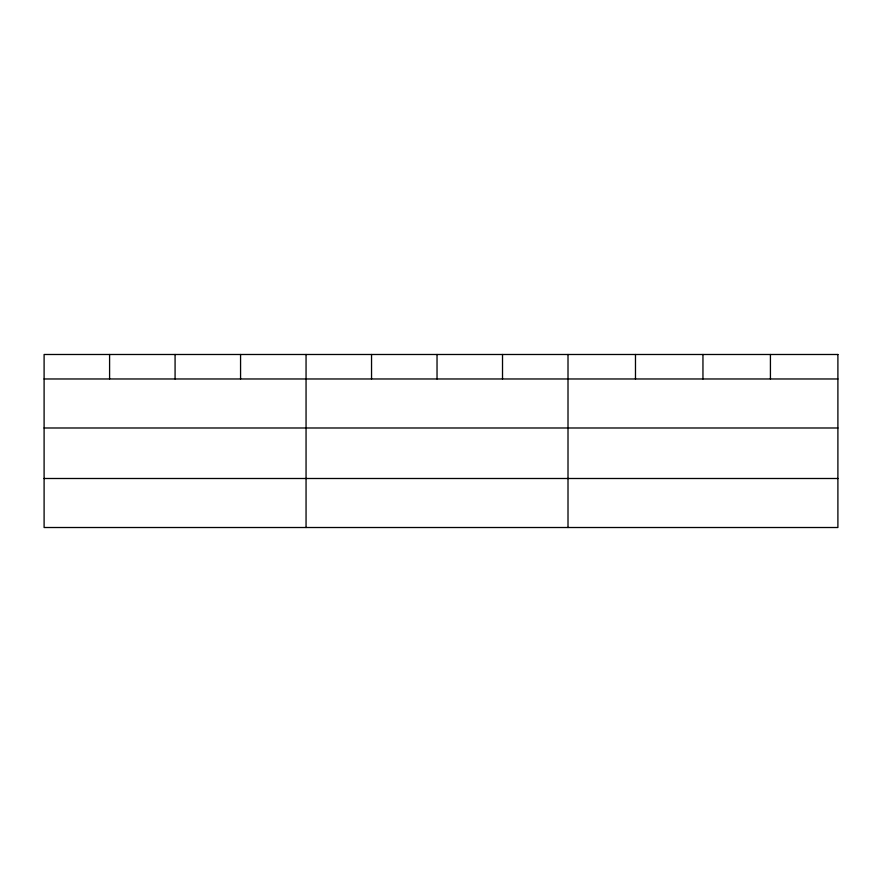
<?xml version="1.0" encoding="UTF-8"?>
<svg xmlns="http://www.w3.org/2000/svg" width="882" height="882" viewBox="0 0 882 882"><rect width="100%" height="100%" fill="white"/><g stroke="black" fill="none" stroke-linecap="round" stroke-linejoin="round"><path stroke-width="1.32" d="M44.1 378.973L837.9 378.973M44.1 427.99L837.9 427.99M44.1 478.496L837.9 478.496M770.427 354.487L770.427 378.973M702.954 354.487L702.954 378.973M635.481 354.487L635.481 378.973M568.008 354.487L568.008 527.513M502.52 354.487L502.52 378.973M437.031 354.487L437.031 378.973M371.543 354.487L371.543 378.973M306.054 354.487L306.054 527.513M240.565 354.487L240.565 378.973M175.077 354.487L175.077 378.973M109.589 354.487L109.589 378.973M837.9 354.487L44.1 354.487L44.1 527.513L837.9 527.513L837.9 354.487"/></g></svg>
